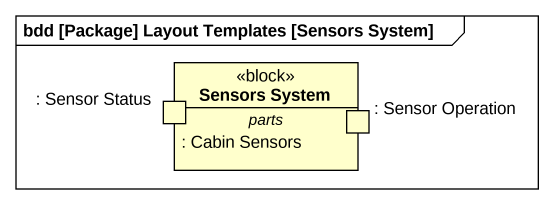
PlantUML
@startuml
mainframe bdd [Package] Layout Templates [Sensors System]
hide circle
hide empty members
class "Sensors System" as Sensors_System <<block>> {
  -- parts --
  : Cabin Sensors
  -- ports --
  : Sensor Status
  : Sensor Operation
}
@enduml
